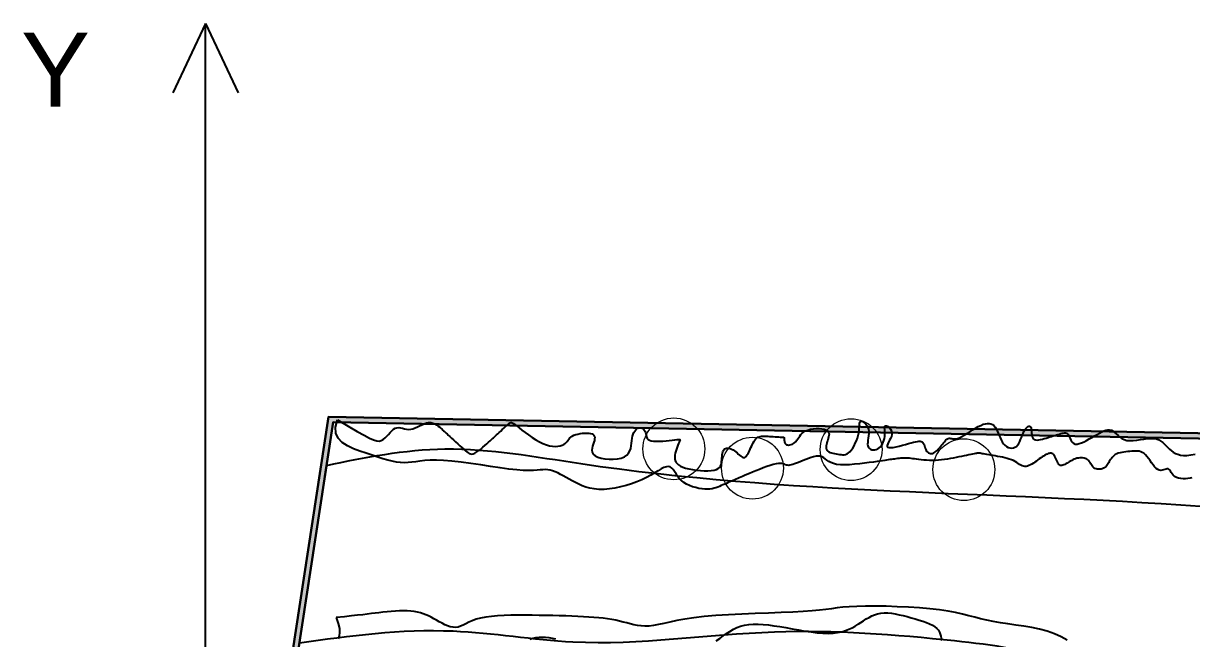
# Model space of a CAD drawing. Header units: millimetres. Extents: x -15937 to 135402, y -14729 to 208416.
# Drawn here: x -15937 to 37321, y 180363 to 208416 of the extents above; entities that cross this region are included whole.
import ezdxf

# ---------------------------------------------------------------- set-up
doc = ezdxf.new("R2010")
doc.units = ezdxf.units.MM
for name, color, linetype in [('archi', 7, 'Continuous'), ('rock', 30, 'Continuous'), ('water', 130, 'Continuous'), ('坐标系', 7, 'Continuous')]:
    doc.layers.add(name, color=color, linetype=linetype)
for name, color, linetype, lineweight in [('archiw', 255, 'Continuous', 0), ('plant', 90, 'Continuous', 0), ('road', 50, 'Continuous', 0)]:
    doc.layers.add(name, color=color, linetype=linetype, lineweight=lineweight)
doc.styles.get("Standard").update_dxf_attribs({"font": 'arial.ttf'})

msp = doc.modelspace()

# ---------------------------------------------------------------- hatches: boundary and pattern name
at = {"layer": 'archiw'}
h = msp.add_hatch(color=256, dxfattribs=at)
h.dxf.hatch_style = 1
h.paths.add_polyline_path([(74343, 185862), (82698, 185666), (82698, 185916), (74451, 186109), (71558, 189097), (-2023, 190482), (-10506, 134998), (-9600, 56258), (-9472, 56015), (-9347, 56016), (-10256, 134980), (-1810, 190229), (71450, 188849)])

# ---------------------------------------------------------------- linework, layer by layer
msp.add_lwpolyline([(-9597, 56014), (-10506, 134998), (-2023, 190482), (71558, 189097), (74451, 186109), (82698, 185916), (82698, 187883), (90068, 187883), (90068, 185501), (98694, 185327), (102554, 115530)])
msp.add_lwpolyline([(74343, 185862), (82698, 185666), (82698, 185916), (74451, 186109), (71558, 189097), (-2023, 190482), (-10506, 134998), (-9600, 56258), (-9472, 56015), (-9347, 56016), (-10256, 134980), (-1810, 190229), (71450, 188849), (74343, 185862)], close=True)
msp.add_lwpolyline([(74343, 185862), (82698, 185666), (82698, 185916), (74451, 186109), (71558, 189097), (-2023, 190482), (-10506, 134998), (-9600, 56258), (-9472, 56015), (-9347, 56016), (-10256, 134980), (-1810, 190229), (71450, 188849), (74343, 185862)], close=True)
at = {"layer": 'archi'}
msp.add_lwpolyline([(85697, 181238), (84925, 181238), (84925, 183868), (82698, 183868), (82698, 185666), (74343, 185862), (71450, 188849), (-1810, 190229), (-10256, 134980), (-9347, 56016), (-9597, 56014), (-10506, 134998), (-2023, 190482), (71558, 189097), (74451, 186109), (82698, 185916)], dxfattribs=at)
at = {"layer": 'archiw'}
msp.add_lwpolyline([(74343, 185862), (82698, 185666), (82698, 185916), (74451, 186109), (71558, 189097), (-2023, 190482), (-10506, 134998), (-9600, 56258), (-9472, 56015), (-9347, 56016), (-10256, 134980), (-1810, 190229), (71450, 188849), (74343, 185862)], close=True, dxfattribs=at)
at = {"layer": 'plant'}
for centre in [(13716, 189014), (21797, 188980), (17300, 188135), (26937, 188067)]:
    msp.add_circle(centre, 1410, dxfattribs=at)
at = {"layer": 'road'}
msp.add_open_spline([(85697, 181238), (85754, 179745), (85804, 178063), (85704, 175801), (85228, 174306), (82854, 174264), (79996, 174756), (74116, 174964), (67659, 174572), (58747, 171302), (50085, 172912), (40817, 175187), (33483, 174026), (27482, 176503), (19127, 177879), (11005, 177370), (4011, 173964), (133, 171463), (-1332, 166564), (40, 161042), (-424, 155707), (-299, 149646), (-1851, 144385), (-6047, 140111), (-6554, 135060), (-5144, 129971), (-5343, 124952), (-3743, 121136), (-1510, 118864), (-3624, 116584), (-5277, 115837), (-6156, 115512)], degree=3, knots=[667.322124, 667.322124, 667.322124, 667.322124, 4942.224916, 5499.119072, 7317.628673, 8601.799882, 11715.99375, 15992.755019, 25383.218836, 30237.242496, 43055.68681, 49644.582321, 57815.346355, 63673.960696, 67988.032716, 82298.791013, 85884.613893, 90536.467894, 95071.200264, 99499.735897, 106773.960669, 110347.686879, 117025.295956, 121887.00326, 127133.222147, 130640.950838, 137182.934547, 141105.1539, 142733.821307, 145219.055249, 148028.861027, 148028.861027, 148028.861027, 148028.861027], dxfattribs=at)
at = {"layer": 'rock'}
for points in [[(37326, 187697), (37247, 187678), (37152, 187664), (37045, 187656), (36933, 187655), (36822, 187664), (36717, 187684), (36624, 187716), (36547, 187761), (36485, 187815), (36435, 187874), (36394, 187934), (36358, 187991), (36324, 188041), (36290, 188079), (36252, 188102), (36207, 188106), (36157, 188096), (36101, 188078), (36040, 188058), (35977, 188040), (35910, 188032), (35842, 188039), (35773, 188067), (35704, 188119), (35634, 188192), (35565, 188280), (35495, 188378), (35425, 188480), (35355, 188579), (35285, 188671), (35215, 188750), (35144, 188812), (35072, 188856), (35000, 188887), (34925, 188905), (34848, 188914), (34769, 188916), (34686, 188913), (34600, 188907), (34510, 188900), (34418, 188892), (34325, 188883), (34232, 188871), (34143, 188856), (34057, 188838), (33977, 188815), (33905, 188787), (33842, 188754), (33787, 188716), (33739, 188674), (33697, 188629), (33660, 188581), (33626, 188533), (33596, 188483), (33567, 188434), (33540, 188387), (33512, 188341), (33483, 188297), (33452, 188256), (33420, 188218), (33383, 188184), (33343, 188154), (33298, 188129), (33248, 188109), (33193, 188095), (33136, 188087), (33078, 188086), (33020, 188091), (32964, 188104), (32911, 188125), (32864, 188155), (32822, 188192), (32786, 188237), (32752, 188286), (32720, 188337), (32688, 188389), (32654, 188439), (32617, 188484), (32575, 188524), (32527, 188556), (32473, 188580), (32415, 188596), (32353, 188606), (32289, 188609), (32223, 188606), (32158, 188598), (32093, 188584), (32031, 188566), (31970, 188544), (31911, 188519), (31853, 188491), (31798, 188461), (31744, 188430), (31691, 188398), (31640, 188367), (31590, 188336), (31542, 188308), (31495, 188284), (31450, 188266), (31408, 188256), (31367, 188255), (31329, 188264), (31293, 188287), (31259, 188322), (31228, 188369), (31199, 188425), (31170, 188485), (31142, 188547), (31114, 188608), (31085, 188664), (31055, 188713), (31024, 188753), (30991, 188782), (30955, 188802), (30917, 188813), (30877, 188816), (30833, 188811), (30787, 188798), (30737, 188779), (30683, 188753), (30626, 188722), (30567, 188686), (30504, 188646), (30440, 188603), (30375, 188557), (30308, 188510), (30241, 188461), (30173, 188413), (30105, 188366), (30037, 188322), (29970, 188283), (29904, 188250), (29840, 188226), (29777, 188212), (29716, 188209), (29657, 188220), (29599, 188241), (29541, 188272), (29481, 188309), (29418, 188350), (29350, 188394), (29276, 188438), (29195, 188479), (29106, 188516), (29010, 188549), (28908, 188579), (28803, 188606), (28694, 188630), (28585, 188651), (28476, 188672), (28370, 188691), (28266, 188709), (28168, 188726), (28075, 188743), (27988, 188758), (27909, 188772), (27838, 188785), (27777, 188796), (27726, 188805), (27686, 188812), (27654, 188817), (27627, 188820), (27602, 188820), (27577, 188818), (27547, 188814), (27510, 188807), (27463, 188798), (27404, 188786), (27332, 188772), (27249, 188755), (27157, 188737), (27055, 188717), (26946, 188695), (26830, 188672), (26709, 188647), (26583, 188622), (26454, 188597), (26321, 188573), (26187, 188550), (26050, 188530), (25913, 188513), (25775, 188500), (25638, 188492), (25502, 188490), (25368, 188492), (25238, 188498), (25113, 188507), (24994, 188518), (24882, 188531), (24779, 188544), (24686, 188556), (24604, 188567), (24531, 188576), (24465, 188584), (24405, 188589), (24348, 188594), (24293, 188596), (24237, 188596), (24179, 188595), (24117, 188591), (24052, 188586), (23984, 188579), (23914, 188571), (23843, 188562), (23772, 188552), (23701, 188542), (23631, 188532), (23563, 188523), (23492, 188513), (23416, 188502), (23331, 188490), (23232, 188475), (23115, 188459), (22978, 188439), (22815, 188416), (22625, 188389), (22413, 188361), (22189, 188334), (21958, 188311), (21730, 188294), (21511, 188286), (21310, 188290), (21134, 188308), (20990, 188342), (20872, 188389), (20775, 188443), (20694, 188501), (20622, 188558), (20553, 188609), (20482, 188650), (20402, 188676), (20308, 188684), (20203, 188675), (20090, 188653), (19971, 188621), (19849, 188581), (19728, 188536), (19610, 188489), (19499, 188443), (19396, 188401), (19303, 188363), (19218, 188331), (19141, 188304), (19071, 188284), (19008, 188270), (18951, 188264), (18899, 188267), (18852, 188277), (18806, 188293), (18759, 188312), (18706, 188330), (18645, 188345), (18572, 188352), (18483, 188350), (18376, 188335), (18249, 188304), (18105, 188260), (17949, 188207), (17786, 188146), (17622, 188081), (17461, 188015), (17309, 187951), (17170, 187892), (17049, 187840), (16944, 187795), (16852, 187756), (16770, 187721), (16696, 187689), (16627, 187660), (16560, 187631), (16492, 187602), (16421, 187572), (16347, 187540), (16271, 187508), (16194, 187475), (16114, 187441), (16035, 187407), (15955, 187372), (15875, 187339), (15796, 187305), (15717, 187273), (15635, 187244), (15549, 187219), (15457, 187199), (15358, 187185), (15250, 187179), (15131, 187181), (15001, 187193), (14862, 187215), (14718, 187247), (14573, 187290), (14431, 187344), (14295, 187408), (14170, 187484), (14059, 187572), (13965, 187671), (13885, 187775), (13815, 187880), (13751, 187980), (13688, 188069), (13623, 188141), (13552, 188190), (13470, 188211), (13374, 188200), (13264, 188161), (13138, 188098), (12996, 188016), (12837, 187921), (12662, 187818), (12470, 187712), (12260, 187608), (12032, 187511), (11791, 187422), (11540, 187345), (11285, 187279), (11029, 187227), (10777, 187190), (10534, 187170), (10304, 187168), (10091, 187186), (9893, 187220), (9710, 187269), (9539, 187330), (9379, 187400), (9227, 187475), (9083, 187554), (8944, 187634), (8809, 187712), (8678, 187786), (8551, 187854), (8427, 187916), (8307, 187970), (8190, 188013), (8077, 188046), (7968, 188065), (7860, 188070), (7749, 188065), (7626, 188054), (7482, 188041), (7311, 188030), (7104, 188026), (6854, 188033), (6553, 188055), (6196, 188095), (5794, 188149), (5361, 188213), (4911, 188280), (4458, 188347), (4015, 188407), (3598, 188456), (3219, 188488), (2890, 188501), (2605, 188496), (2359, 188480), (2143, 188456), (1950, 188430), (1772, 188406), (1603, 188388), (1434, 188382), (1259, 188391), (1075, 188416), (881, 188454), (674, 188505), (454, 188567), (218, 188640), (-35, 188723), (-307, 188813), (-596, 188911), (-887, 189023), (-1161, 189155), (-1399, 189313), (-1583, 189504), (-1694, 189735), (-1713, 190011), (-1621, 190340)], [(-1621, 190340), (-1124, 190047), (-723, 189813), (-406, 189634), (-160, 189506), (28, 189422), (172, 189380), (285, 189372), (380, 189395), (467, 189444), (550, 189511), (630, 189591), (707, 189677), (783, 189763), (859, 189843), (935, 189910), (1013, 189957), (1093, 189980), (1175, 189984), (1260, 189973), (1347, 189953), (1437, 189931), (1529, 189912), (1623, 189902), (1721, 189906), (1820, 189929), (1922, 189967), (2025, 190015), (2128, 190067), (2232, 190118), (2334, 190163), (2436, 190197), (2536, 190214), (2633, 190210), (2726, 190189), (2815, 190153), (2898, 190108), (2974, 190056), (3043, 190003), (3102, 189951), (3152, 189906), (3191, 189870), (3222, 189841), (3249, 189816), (3275, 189792), (3303, 189766), (3337, 189735), (3379, 189696), (3434, 189646), (3503, 189582), (3584, 189507), (3674, 189425), (3769, 189337), (3867, 189247), (3963, 189158), (4054, 189074), (4138, 188996), (4212, 188929), (4277, 188873), (4336, 188829), (4393, 188799), (4449, 188782), (4508, 188781), (4573, 188795), (4645, 188826), (4728, 188874), (4818, 188937), (4912, 189009), (5007, 189086), (5101, 189166), (5189, 189244), (5268, 189316), (5336, 189378), (5389, 189427), (5431, 189466), (5465, 189497), (5494, 189523), (5521, 189548), (5551, 189576), (5586, 189608), (5631, 189649), (5686, 189700), (5751, 189760), (5823, 189826), (5897, 189894), (5972, 189963), (6043, 190028), (6108, 190088), (6164, 190140), (6209, 190180), (6245, 190207), (6278, 190222), (6313, 190221), (6353, 190206), (6403, 190174), (6469, 190125), (6554, 190058), (6661, 189973), (6788, 189874), (6932, 189765), (7087, 189652), (7251, 189540), (7418, 189434), (7586, 189339), (7750, 189260), (7906, 189200), (8054, 189160), (8192, 189136), (8319, 189128), (8434, 189134), (8537, 189151), (8626, 189178), (8701, 189213), (8761, 189255), (8809, 189301), (8850, 189351), (8887, 189402), (8925, 189454), (8967, 189504), (9017, 189552), (9080, 189596), (9158, 189634), (9248, 189667), (9347, 189693), (9452, 189714), (9558, 189728), (9662, 189735), (9760, 189736), (9848, 189730), (9924, 189718), (9986, 189697), (10036, 189669), (10073, 189634), (10096, 189589), (10108, 189536), (10106, 189473), (10093, 189401), (10068, 189320), (10037, 189231), (10008, 189138), (9988, 189043), (9982, 188950), (9998, 188860), (10044, 188778), (10124, 188704), (10245, 188643), (10398, 188595), (10575, 188561), (10764, 188543), (10957, 188542), (11144, 188558), (11315, 188593), (11460, 188648), (11572, 188722), (11654, 188814), (11711, 188919), (11749, 189032), (11772, 189151), (11788, 189271), (11800, 189387), (11814, 189497), (11835, 189596), (11863, 189684), (11896, 189761), (11935, 189827), (11977, 189881), (12022, 189923), (12070, 189953), (12119, 189971), (12168, 189977), (12216, 189972), (12263, 189956), (12307, 189932), (12346, 189899), (12381, 189859), (12409, 189813), (12431, 189762), (12444, 189707), (12455, 189651), (12465, 189594), (12481, 189539), (12507, 189489), (12546, 189444), (12604, 189407), (12686, 189380), (12793, 189364), (12921, 189359), (13063, 189362), (13213, 189370), (13363, 189383), (13509, 189399), (13642, 189415), (13755, 189430), (13845, 189441), (13912, 189448), (13958, 189449), (13986, 189442), (13997, 189427), (13996, 189402), (13983, 189365), (13961, 189316), (13933, 189254), (13901, 189180), (13867, 189098), (13834, 189009), (13804, 188916), (13780, 188822), (13763, 188729), (13755, 188641), (13761, 188557), (13779, 188480), (13813, 188409), (13863, 188344), (13930, 188285), (14017, 188230), (14123, 188182), (14251, 188138), (14401, 188100), (14568, 188067), (14744, 188041), (14925, 188023), (15102, 188013), (15271, 188012), (15424, 188022), (15555, 188042), (15660, 188075), (15740, 188118), (15799, 188169), (15840, 188229), (15867, 188295), (15884, 188366), (15893, 188440), (15899, 188516), (15905, 188593), (15912, 188669), (15920, 188743), (15932, 188812), (15948, 188875), (15968, 188931), (15995, 188978), (16028, 189014), (16069, 189039), (16117, 189052), (16170, 189054), (16227, 189046), (16288, 189029), (16350, 189003), (16414, 188968), (16477, 188927), (16538, 188879), (16598, 188828), (16655, 188776), (16711, 188726), (16764, 188683), (16815, 188647), (16863, 188624), (16908, 188616), (16951, 188624), (16991, 188649), (17028, 188687), (17064, 188736), (17099, 188795), (17133, 188861), (17166, 188932), (17199, 189006), (17232, 189081), (17267, 189155), (17302, 189228), (17338, 189297), (17376, 189361), (17416, 189419), (17459, 189470), (17504, 189512), (17552, 189544), (17603, 189568), (17658, 189583), (17717, 189592), (17780, 189596), (17847, 189596), (17919, 189593), (17997, 189589), (18079, 189584), (18164, 189579), (18251, 189574), (18336, 189569), (18417, 189564), (18492, 189559), (18559, 189555), (18616, 189552), (18661, 189549), (18694, 189546), (18718, 189542), (18735, 189535), (18744, 189526), (18749, 189513), (18751, 189494), (18751, 189470), (18751, 189440), (18752, 189404), (18755, 189366), (18762, 189327), (18774, 189290), (18792, 189256), (18817, 189227), (18850, 189206), (18893, 189193), (18943, 189191), (18999, 189197), (19058, 189212), (19119, 189235), (19178, 189267), (19234, 189307), (19285, 189355), (19330, 189411), (19371, 189471), (19411, 189535), (19454, 189601), (19503, 189666), (19562, 189727), (19634, 189784), (19722, 189834), (19828, 189875), (19948, 189906), (20076, 189928), (20208, 189940), (20337, 189943), (20458, 189935), (20564, 189918), (20652, 189890), (20716, 189852), (20758, 189805), (20782, 189751), (20790, 189691), (20785, 189626), (20772, 189558), (20753, 189488), (20731, 189418), (20708, 189348), (20688, 189281), (20672, 189216), (20660, 189154), (20655, 189096), (20658, 189042), (20671, 188993), (20696, 188950), (20732, 188914), (20780, 188882), (20837, 188856), (20901, 188834), (20971, 188816), (21044, 188800), (21119, 188786), (21194, 188773), (21268, 188761), (21339, 188751), (21409, 188747), (21478, 188750), (21545, 188763), (21611, 188788), (21677, 188828), (21742, 188885), (21807, 188961), (21870, 189052), (21931, 189156), (21987, 189269), (22037, 189388), (22081, 189508), (22117, 189627), (22144, 189741), (22160, 189847), (22169, 189944), (22173, 190030), (22176, 190105), (22179, 190167), (22188, 190216), (22203, 190251), (22229, 190269), (22267, 190272), (22314, 190259), (22367, 190231), (22423, 190190), (22476, 190136), (22525, 190070), (22564, 189994), (22590, 189908), (22601, 189814), (22600, 189714), (22590, 189611), (22576, 189508), (22562, 189407), (22552, 189312), (22551, 189224), (22562, 189148), (22588, 189084), (22629, 189034), (22680, 188997), (22740, 188974), (22806, 188964), (22875, 188968), (22945, 188984), (23012, 189013), (23074, 189055), (23131, 189109), (23182, 189172), (23227, 189243), (23265, 189320), (23295, 189403), (23317, 189489), (23331, 189576), (23336, 189663), (23335, 189748), (23331, 189828), (23327, 189900), (23325, 189963), (23330, 190013), (23342, 190049), (23366, 190068), (23403, 190067), (23449, 190050), (23500, 190016), (23551, 189968), (23597, 189908), (23633, 189838), (23654, 189760), (23656, 189675), (23636, 189586), (23600, 189495), (23554, 189405), (23507, 189320), (23466, 189243), (23439, 189176), (23434, 189123), (23458, 189087), (23517, 189070), (23606, 189070), (23718, 189084), (23849, 189108), (23990, 189141), (24135, 189178), (24279, 189217), (24414, 189255), (24535, 189289), (24642, 189317), (24736, 189340), (24817, 189356), (24887, 189364), (24947, 189363), (24997, 189353), (25038, 189332), (25071, 189300), (25099, 189259), (25122, 189211), (25142, 189158), (25160, 189102), (25179, 189047), (25200, 188993), (25225, 188943), (25254, 188900), (25288, 188863), (25327, 188835), (25369, 188814), (25414, 188803), (25461, 188801), (25511, 188810), (25562, 188829), (25615, 188860), (25667, 188900), (25720, 188948), (25772, 189002), (25823, 189060), (25873, 189120), (25920, 189179), (25965, 189237), (26008, 189291), (26047, 189340), (26085, 189384), (26121, 189422), (26157, 189453), (26192, 189477), (26228, 189493), (26264, 189500), (26302, 189499), (26344, 189492), (26389, 189482), (26441, 189474), (26500, 189470), (26568, 189475), (26647, 189492), (26738, 189524), (26842, 189574), (26956, 189638), (27079, 189713), (27206, 189794), (27335, 189876), (27464, 189956), (27589, 190028), (27708, 190088), (27817, 190134), (27918, 190163), (28011, 190176), (28095, 190174), (28172, 190156), (28241, 190122), (28304, 190073), (28360, 190007), (28410, 189927), (28456, 189835), (28500, 189735), (28544, 189631), (28588, 189526), (28635, 189425), (28687, 189330), (28746, 189247), (28812, 189177), (28885, 189122), (28961, 189083), (29039, 189060), (29118, 189052), (29194, 189061), (29265, 189087), (29330, 189130), (29387, 189190), (29437, 189264), (29482, 189348), (29522, 189440), (29560, 189535), (29597, 189630), (29634, 189721), (29674, 189806), (29717, 189880), (29762, 189942), (29807, 189992), (29851, 190028), (29893, 190049), (29930, 190054), (29962, 190041), (29986, 190011), (30002, 189962), (30012, 189899), (30018, 189826), (30024, 189748), (30033, 189669), (30047, 189594), (30069, 189529), (30103, 189477), (30149, 189442), (30208, 189422), (30276, 189417), (30352, 189422), (30433, 189436), (30519, 189457), (30605, 189481), (30692, 189507), (30776, 189533), (30857, 189558), (30936, 189582), (31012, 189605), (31086, 189627), (31157, 189649), (31225, 189670), (31291, 189690), (31354, 189709), (31413, 189725), (31470, 189737), (31523, 189743), (31572, 189740), (31617, 189728), (31657, 189704), (31692, 189667), (31723, 189615), (31751, 189554), (31780, 189486), (31811, 189418), (31847, 189354), (31891, 189299), (31946, 189258), (32014, 189235), (32097, 189235), (32193, 189255), (32299, 189292), (32414, 189342), (32533, 189402), (32655, 189469), (32777, 189539), (32895, 189609), (33009, 189676), (33117, 189738), (33220, 189792), (33318, 189835), (33411, 189866), (33499, 189882), (33583, 189882), (33662, 189862), (33737, 189821), (33811, 189765), (33886, 189698), (33965, 189626), (34050, 189556), (34145, 189491), (34252, 189439), (34373, 189404), (34511, 189391), (34661, 189395), (34821, 189412), (34985, 189436), (35149, 189461), (35308, 189481), (35459, 189493), (35597, 189489), (35719, 189466), (35827, 189425), (35922, 189371), (36009, 189306), (36089, 189233), (36165, 189155), (36240, 189077), (36316, 189000), (36397, 188929), (36485, 188865), (36582, 188810), (36690, 188766), (36811, 188735), (36949, 188718), (37105, 188719), (37282, 188738), (37481, 188776)], [(31646, 180296), (31368, 180452), (31065, 180586), (30738, 180697), (30391, 180788), (30031, 180863), (29665, 180926), (29300, 180981), (28943, 181032), (28600, 181083), (28278, 181137), (27982, 181198), (27703, 181265), (27432, 181335), (27158, 181407), (26870, 181479), (26559, 181548), (26215, 181612), (25826, 181670), (25388, 181720), (24910, 181762), (24407, 181795), (23896, 181819), (23389, 181836), (22904, 181843), (22453, 181842), (22053, 181833), (21713, 181816), (21420, 181791), (21155, 181762), (20901, 181729), (20638, 181695), (20350, 181660), (20016, 181627), (19619, 181598), (19147, 181573), (18612, 181551), (18032, 181531), (17425, 181509), (16810, 181484), (16204, 181454), (15627, 181418), (15095, 181372), (14624, 181316), (14211, 181253), (13850, 181187), (13533, 181121), (13255, 181060), (13010, 181006), (12790, 180964), (12589, 180938), (12401, 180931), (12224, 180939), (12055, 180961), (11891, 180994), (11730, 181033), (11570, 181077), (11407, 181121), (11241, 181164), (11068, 181202), (10887, 181236), (10697, 181265), (10499, 181291), (10290, 181313), (10070, 181332), (9838, 181349), (9594, 181363), (9336, 181376), (9066, 181387), (8785, 181397), (8493, 181405), (8193, 181412), (7885, 181418), (7571, 181422), (7251, 181426), (6927, 181429), (6603, 181429), (6284, 181426), (5974, 181417), (5676, 181402), (5397, 181378), (5139, 181345), (4907, 181300), (4704, 181243), (4528, 181179), (4373, 181111), (4235, 181043), (4110, 180982), (3993, 180930), (3881, 180893), (3767, 180875), (3649, 180879), (3527, 180904), (3403, 180945), (3276, 180999), (3149, 181063), (3021, 181132), (2895, 181203), (2772, 181273), (2651, 181338), (2531, 181397), (2411, 181451), (2289, 181499), (2161, 181539), (2027, 181573), (1885, 181598), (1731, 181616), (1566, 181626), (1390, 181628), (1207, 181623), (1020, 181614), (830, 181600), (641, 181583), (455, 181564), (274, 181544), (101, 181523), (-74, 181502), (-260, 181480), (-465, 181455), (-701, 181428), (-975, 181398), (-1298, 181364), (-1680, 181325)], [(-1680, 181325), (-1580, 181056), (-1531, 180830), (-1521, 180642), (-1542, 180484), (-1585, 180351)], [(15639, 180257), (15808, 180372), (15969, 180485), (16123, 180594), (16276, 180695), (16429, 180787), (16589, 180866), (16757, 180929), (16937, 180976), (17130, 181005), (17336, 181020), (17554, 181020), (17784, 181008), (18026, 180985), (18281, 180953), (18547, 180911), (18824, 180863), (19110, 180812), (19398, 180759), (19686, 180710), (19970, 180666), (20244, 180630), (20506, 180607), (20750, 180600), (20974, 180609), (21179, 180635), (21367, 180676), (21539, 180728), (21698, 180791), (21847, 180861), (21985, 180937), (22117, 181018), (22244, 181099), (22368, 181181), (22490, 181259), (22613, 181332), (22738, 181397), (22868, 181452), (23004, 181495), (23149, 181524), (23303, 181536), (23466, 181533), (23636, 181517), (23812, 181491), (23992, 181455), (24174, 181413), (24358, 181366), (24542, 181316), (24724, 181264), (24901, 181212), (25071, 181157), (25231, 181099), (25377, 181038), (25508, 180973), (25620, 180903), (25709, 180828), (25776, 180747), (25824, 180661), (25858, 180571), (25884, 180478), (25907, 180381), (25933, 180284)], [(7148, 180341), (7288, 180387), (7429, 180416), (7571, 180431), (7715, 180433), (7862, 180424), (8012, 180407), (8166, 180385), (8325, 180358)]]:
    msp.add_lwpolyline(points, dxfattribs=at)
at = {"layer": 'water'}
msp.add_open_spline([(98951, 176161), (98797, 176159), (96661, 176025), (93255, 174712), (88134, 177008), (83042, 178887), (78172, 175394), (72892, 177977), (63765, 176502), (54412, 178984), (43865, 178028), (41310, 172186), (42328, 167478), (45037, 163509), (43340, 159092), (40659, 155035), (34709, 155917), (30646, 153376), (26797, 150049), (28059, 147868), (28108, 146182), (27986, 143773), (31407, 143115), (33011, 139967), (32290, 136808), (34707, 134889), (32834, 130285), (39641, 126217), (46336, 127965), (51035, 122934), (55285, 124984), (57423, 123924), (59106, 124210), (59302, 126578), (59052, 129719), (60077, 134191), (57005, 136959), (54398, 138046), (51180, 138314), (49414, 141505), (49787, 144965), (49853, 148434), (52110, 150270), (55388, 149991), (58777, 149778), (62031, 150690), (63901, 148873), (67667, 149655), (70222, 149646), (74749, 150647), (73619, 148026), (72225, 145731), (74430, 142099), (77403, 141975), (78929, 139376), (79057, 136208), (78881, 132188), (73803, 130082), (69370, 130372), (64628, 130414), (62034, 128045), (61472, 124768), (59159, 121908), (56142, 122816), (57102, 118990), (56446, 116101), (58710, 114324), (59714, 111995), (56476, 110437), (57819, 105840), (53495, 104123), (51039, 101299), (50108, 98255), (49929, 94426), (52242, 91465), (52988, 87816), (52810, 84671), (53619, 81867), (52268, 79375), (54333, 76880), (53699, 74116), (53954, 70955), (51549, 70480), (50726, 72886), (51582, 75247), (50875, 77535), (50530, 79585), (51738, 80684), (50899, 82269), (51698, 84186), (51173, 87317), (48997, 91431), (44812, 90274), (43860, 88319), (41965, 88223), (40770, 90298), (38917, 88543), (36400, 89408), (34192, 87954), (32085, 89402), (31643, 88065), (30135, 88245), (29711, 89528), (26795, 88181), (24079, 87904), (22050, 85499), (21704, 83727), (20426, 83782), (20024, 82631), (19695, 83887), (19110, 84254), (20334, 85142), (21770, 87452), (17658, 89598), (14654, 89002), (13506, 87675), (13240, 87380), (13560, 88070), (13560, 88070), (9315, 88008), (7150, 88020), (6799, 88660), (6539, 90302), (7081, 92586), (8709, 92817), (9331, 94767), (6847, 94397), (4651, 93848), (4665, 97139), (7294, 97394), (9816, 97160), (12047, 94767), (15778, 94109), (21780, 99022), (30705, 97798), (38113, 99577), (41459, 98673), (43138, 101510), (45612, 98984), (47923, 100177), (48366, 103173), (52130, 103450), (53039, 106767), (56693, 107692), (55548, 111457), (57732, 114487), (54853, 116917), (52399, 119138), (48222, 122628), (41486, 119447), (36732, 126517), (30695, 123618), (26524, 126206), (23789, 123961), (20802, 125028), (18417, 124527), (15466, 124074), (16120, 120848), (17663, 119201), (16512, 116626), (13192, 118969), (12054, 121358), (8543, 123029), (10039, 127009), (7401, 129303), (4696, 131094), (5372, 134690), (4134, 137902), (1604, 138397), (-315, 138078), (-2195, 139895), (-1688, 142016), (-1141, 144378), (871, 143449), (1796, 141581), (4404, 141274), (6043, 138703), (7118, 135269), (11274, 133207), (14999, 133666), (17815, 131249), (21347, 131960), (24598, 133021), (27901, 134598), (29196, 138233), (27896, 142581), (24476, 141646), (22527, 144440), (21289, 147856), (19731, 151740), (23227, 157546), (26503, 164414), (33793, 169259), (36601, 176282), (31401, 179682), (25580, 180406), (17963, 180998), (10347, 179749), (3100, 181041), (-1101, 180482), (-3351, 180150), (-2937, 182853), (-2524, 185556), (-2111, 188259), (-402, 188630), (3487, 189385), (16797, 186902), (31950, 187159), (47631, 185442), (56240, 186614), (62841, 186679), (69128, 184454), (75580, 185787), (80427, 185523), (82698, 185376), (82698, 184873), (82698, 184371), (82620, 182660), (83330, 184330), (84190, 183930), (84950, 184180), (84850, 182990), (83980, 180580), (85697, 181238), (86001, 181238), (87070, 181340), (88230, 180530), (88153, 182115), (88270, 182990), (88160, 184600), (88780, 183690), (89430, 183868), (90120, 183630), (90068, 184034), (90068, 184200), (90068, 184366), (90206, 184300), (91006, 183888), (92333, 182944), (95158, 183075), (97264, 183058), (98570, 183043), (98697, 180750), (98824, 178457), (98950, 176164)], degree=3, knots=[0, 0, 0, 0, 802.835805, 6153.091065, 9733.44727, 16724.326439, 20186.889277, 25455.090733, 31807.401638, 46359.623135, 54213.305865, 58579.834832, 62833.29931, 67881.652336, 71168.440543, 75906.691532, 80394.795207, 86500.914769, 90432.027285, 92006.413996, 93036.74619, 95424.53796, 97773.415399, 101571.607213, 104355.948452, 106252.049354, 109285.578459, 116140.561932, 122932.696099, 128776.707724, 132361.119034, 134608.899185, 135681.272899, 136378.077966, 140826.072237, 145684.107435, 147652.815702, 152126.888295, 153815.236625, 156532.125662, 161234.701662, 164132.245125, 165855.135784, 168953.046311, 173081.405788, 176080.463353, 177616.983044, 179961.93476, 185977.22725, 187762.095629, 189233.498833, 191971.256396, 196123.906603, 198354.906023, 199840.221333, 204157.699639, 207935.869806, 209677.690067, 219045.511673, 221040.247943, 222804.523686, 228553.959639, 230486.234339, 232578.404735, 234734.229469, 238735.165154, 240992.996845, 242649.583733, 244856.840129, 249080.384998, 252982.727227, 256296.825454, 259820.415449, 261943.402392, 267100.065926, 269931.950235, 272540.062261, 276170.354598, 278005.717726, 279793.266603, 284399.119563, 286161.015674, 287662.156477, 289589.413781, 291983.610106, 294881.66984, 296355.351432, 297585.870223, 298853.287678, 300797.226041, 303224.875507, 308026.414248, 311811.133693, 312658.09576, 313991.473954, 316349.949555, 317334.666426, 320250.152134, 322921.670965, 324903.472001, 325638.443898, 326720.054119, 327810.164619, 328773.179292, 334435.254251, 335864.260427, 337818.155615, 338522.373622, 339063.17605, 340267.240461, 340455.217811, 340745.959938, 343519.904524, 347298.721058, 350434.39151, 352043.565969, 352043.565969, 352043.565969, 352044.565969, 352045.565969, 352045.565969, 352045.565969, 354569.802493, 356569.310497, 357824.217494, 358788.29791, 361040.506712, 362486.045705, 364601.304868, 366943.0543, 368922.474679, 371884.871978, 375938.496588, 378302.318251, 393494.139945, 399231.759072, 400364.844681, 402863.079283, 405887.192736, 407440.093481, 409351.080266, 413592.188651, 416028.072595, 418664.379172, 422111.265874, 425065.453861, 427710.497632, 431211.963178, 435423.170726, 442037.772854, 448438.691457, 454562.903009, 458216.964303, 460603.307687, 463468.090817, 466482.614301, 467965.353137, 471035.621952, 473104.297365, 474271.12411, 477645.925449, 480633.75083, 482805.690562, 487443.970855, 489205.281394, 492545.192715, 495841.311077, 498828.759256, 501398.29284, 502526.43475, 504302.444678, 507721.090576, 508660.554101, 510239.209299, 512146.304514, 514858.504543, 516666.979939, 520609.352975, 524942.207449, 528736.33685, 530843.861966, 534988.655489, 538015.365521, 541065.439511, 544961.879321, 548588.040992, 550906.868164, 553249.915738, 557229.437745, 562212.295507, 563654.567578, 576384.638963, 583313.904276, 589378.654983, 593654.48239, 598719.316476, 606631.737111, 615473.953226, 620748.36738, 627635.412806, 627635.412806, 627635.412806, 627636.412806, 627636.412806, 627636.412806, 633009.340304, 638995.104438, 666214.735071, 676849.124642, 684196.72531, 691260.948547, 695637.91299, 703080.188349, 709650.630851, 709650.630851, 709650.630851, 709651.630851, 709651.630851, 709651.630851, 709652.630851, 709652.630851, 709652.630851, 709653.630851, 709653.630851, 709653.630851, 709654.630851, 709654.630851, 709654.630851, 709655.630851, 709655.630851, 709655.630851, 709656.630851, 709656.630851, 709656.630851, 709657.630851, 709657.630851, 709657.630851, 710501.76117, 712246.010243, 714196.191673, 718370.205277, 718370.205277, 718370.205277, 718371.205277, 718371.205277, 718371.205277, 718371.205277], dxfattribs=at)
at = {"layer": '坐标系'}
for points in [[(-7629, 208416), (-9117, 205254)], [(-7629, -7180), (-7629, 208416)], [(-7629, 208416), (-6141, 205254)]]:
    msp.add_lwpolyline(points, dxfattribs=at)

# ---------------------------------------------------------------- texts
at = {"layer": '坐标系', "lineweight": 53}
msp.add_text('Y', height=3369, dxfattribs=at).set_placement((-16040, 204615))

doc.saveas('drawing.dxf')
